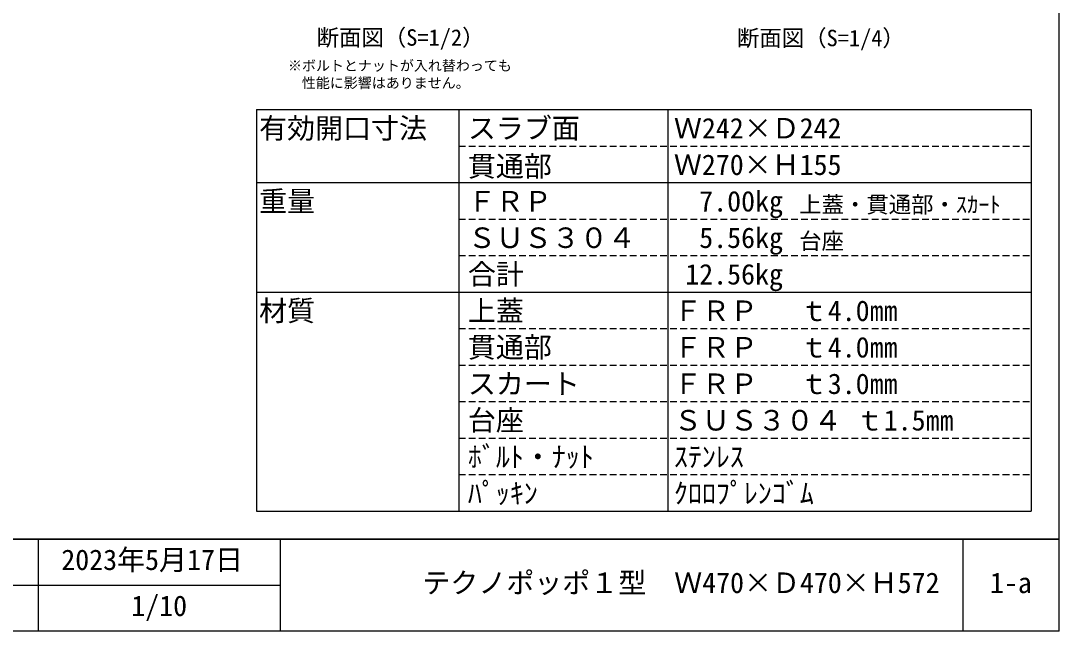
# Model space of a CAD drawing. Units: millimetres at full size, sheet at 1:10, with parts at other scales. Extents: x -4239 to 4225, y -1370 to 1390.
# Drawn here: x 2369 to 4225, y -1370 to -280 of the extents above; entities that cross this region are included whole.
import ezdxf
from ezdxf.enums import TextEntityAlignment as Align

# ---------------------------------------------------------------- set-up
doc = ezdxf.new("R2010")
doc.units = ezdxf.units.MM
doc.header["$LTSCALE"] = 10
doc.linetypes.add('DASHED1', pattern=[1.8, 1.2, -0.6])
for name, color, linetype in [('0-2_概要', 6, 'Continuous'), ('0-F_図面枠', 7, 'Continuous'), ('E-A_タイトル', 2, 'Continuous'), ('F-B_タイトル', 2, 'Continuous')]:
    doc.layers.add(name, color=color, linetype=linetype)
doc.styles.add('ＭＳ ゴシック', font='')
doc.styles.get('ＭＳ ゴシック').set_extended_font_data('MS Gothic')

msp = doc.modelspace()

# ---------------------------------------------------------------- linework, layer by layer
at = {"layer": '0-2_概要', "color": 7}
for p, q in [((2790.53, -438.46), (4174.9, -438.46)), ((2790.53, -438.46), (2790.53, -1155.32)), ((3151.76, -438.46), (3151.76, -1155.32)), ((3525.67, -438.46), (3525.67, -1155.32)), ((4174.9, -438.46), (4174.9, -1155.32)), ((2790.53, -568.8), (4174.9, -568.8)), ((2790.53, -764.31), (4174.9, -764.31)), ((2790.53, -1155.32), (4174.9, -1155.32))]:
    msp.add_line(p, q, dxfattribs=at)
at = {"layer": '0-2_概要', "color": 7, "linetype": 'DASHED1'}
for p, q in [((3151.76, -503.63), (4174.9, -503.63)), ((3151.76, -633.97), (4174.9, -633.97)), ((3151.76, -699.14), (4174.9, -699.14)), ((3151.76, -829.48), (4174.9, -829.48)), ((3151.76, -894.65), (4174.9, -894.65)), ((3151.76, -959.82), (4174.9, -959.82)), ((3151.76, -1024.99), (4174.9, -1024.99)), ((3151.76, -1090.15), (4174.9, -1090.15))]:
    msp.add_line(p, q, dxfattribs=at)
at = {"layer": '0-F_図面枠'}
for p, q in [((224.9, -1205.32), (4224.9, -1205.32)), ((4224.9, -1205.32), (432.48, -1205.32)), ((2400.41, -1205.32), (2400.41, -1369.66)), ((2832.84, -1205.32), (2832.84, -1369.66)), ((4052.37, -1205.32), (4052.37, -1369.66)), ((4224.9, -1369.66), (224.9, -1369.66))]:
    msp.add_line(p, q, dxfattribs=at)
for points in [[(4224.9, -1369.66), (4224.9, 1390.34), (224.9, 1390.34), (224.9, -1369.66)], [(1473.13, -1287.49), (2092.63, -1287.49), (2832.84, -1287.49)]]:
    msp.add_lwpolyline(points, dxfattribs=at)

# ---------------------------------------------------------------- texts
at = {"layer": '0-2_概要', "style": 'ＭＳ ゴシック'}
for s, p in [('有効開口寸法', (2795.08, -500.98)), ('スラブ面', (3168.21, -500.98)), ('Ｗ242×Ｄ242', (3536.31, -500.98)), ('貫通部', (3168.21, -568.8)), ('Ｗ270×Ｈ155', (3536.31, -566.15)), ('重量', (2795.08, -631.32)), ('ＦＲＰ', (3168.21, -631.32)), ('7.00kg', (3581.59, -631.32)), ('ＳＵＳ３０４', (3168.21, -696.49)), ('5.56kg', (3581.59, -696.49)), ('合計', (3168.21, -761.66)), ('12.56kg', (3556.59, -761.66)), ('材質', (2795.08, -826.83)), ('上蓋', (3168.21, -826.83)), ('ＦＲＰ\u3000 ｔ4.0㎜', (3536.31, -826.83)), ('貫通部', (3168.21, -892)), ('ＦＲＰ\u3000 ｔ4.0㎜', (3536.31, -892)), ('スカート', (3168.21, -957.17)), ('ＦＲＰ\u3000 ｔ3.0㎜', (3536.31, -957.17)), ('台座', (3168.21, -1022.34)), ('ＳＵＳ３０４ ｔ1.5㎜', (3536.31, -1022.34)), ('ﾎﾞﾙﾄ・ﾅｯﾄ', (3168.21, -1087.51)), ('ｽﾃﾝﾚｽ', (3536.31, -1087.51)), ('ﾊﾟｯｷﾝ', (3168.21, -1152.68)), ('ｸﾛﾛﾌﾟﾚﾝｺﾞﾑ', (3536.31, -1152.68))]:
    msp.add_text(s, height=36.66, dxfattribs=at).set_placement(p, align=Align.BOTTOM_LEFT)
at = {"layer": '0-2_概要', "color": 7, "style": 'ＭＳ ゴシック'}
for s, p in [('上蓋・貫通部・ｽｶｰﾄ', (3760.21, -631.32)), ('台座', (3760.21, -696.49))]:
    msp.add_text(s, height=29.33, dxfattribs=at).set_placement(p, align=Align.BOTTOM_LEFT)
at = {"layer": '0-F_図面枠', "color": 6, "style": 'ＭＳ ゴシック'}
for s, p in [('2023年5月17日', (2441.63, -1271.41)), ('テクノポッポ１型\u3000Ｗ470×Ｄ470×Ｈ572', (3086.78, -1312.49)), ('1-a', (4101.13, -1312.49)), ('1/10', (2566.63, -1353.58))]:
    msp.add_text(s, height=36.66, dxfattribs=at).set_placement(p, align=Align.BOTTOM_LEFT)
at = {"layer": 'E-A_タイトル', "style": 'ＭＳ ゴシック'}
msp.add_text('断面図（S=1/2）', height=29.33, dxfattribs=at).set_placement((2897.99, -333.13), align=Align.BOTTOM_LEFT)
at = {"layer": 'E-A_タイトル', "color": 3, "style": 'ＭＳ ゴシック'}
for s, p in [('※ボルトとナットが入れ替わっても', (2846.67, -374.53)), ('性能に影響はありません。', (2871.46, -405.41))]:
    msp.add_text(s, height=18.33, dxfattribs=at).set_placement(p, align=Align.BOTTOM_LEFT)
at = {"layer": 'F-B_タイトル', "style": 'ＭＳ ゴシック'}
msp.add_text('断面図（S=1/4）', height=29.33, dxfattribs=at).set_placement((3649.1, -334.03), align=Align.BOTTOM_LEFT)

doc.saveas('drawing.dxf')
